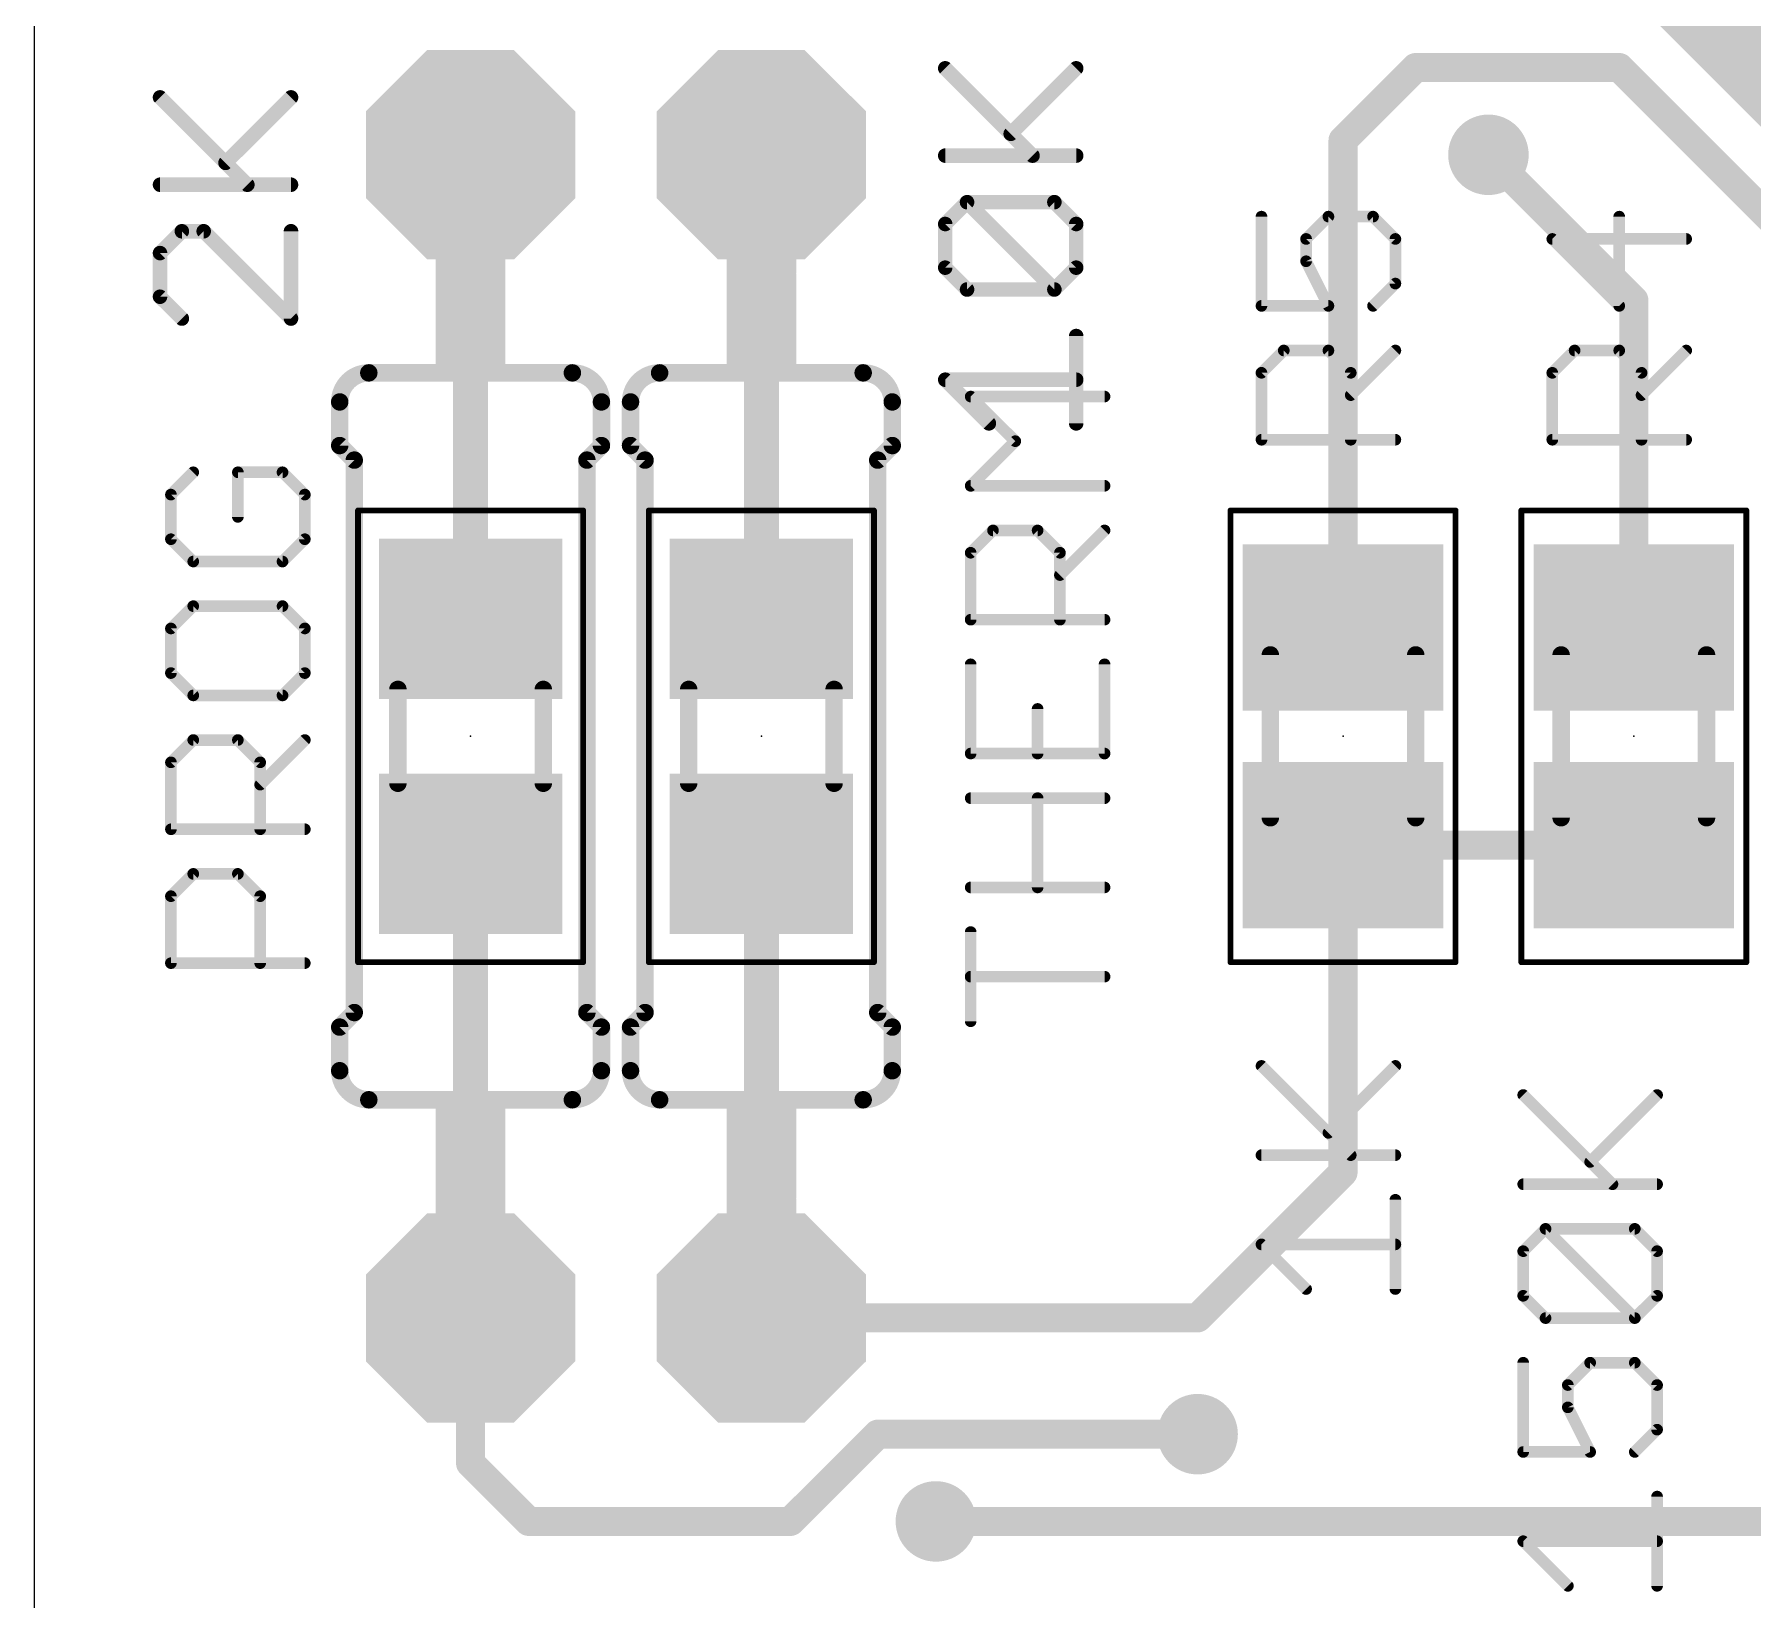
# Model space of a CAD drawing. Extents: x 0 to 46.4, y -16.3 to 38.5.
# Drawn here: x 0 to 15.01, y 12.78 to 26.45 of the extents above; entities that cross this region are included whole.
import ezdxf

# ---------------------------------------------------------------- set-up
doc = ezdxf.new("R2010")
doc.units = 0
for name, color, linetype in [('1', 12, 'CONTINUOUS'), ('17', 110, 'CONTINUOUS'), ('18', 110, 'CONTINUOUS'), ('20', 53, 'CONTINUOUS'), ('21', 40, 'CONTINUOUS'), ('23', 53, 'CONTINUOUS'), ('27', 253, 'CONTINUOUS'), ('29', 253, 'CONTINUOUS'), ('39', 12, 'CONTINUOUS'), ('51', 253, 'CONTINUOUS')]:
    doc.layers.add(name, color=color, linetype=linetype)

# ---------------------------------------------------------------- blocks, each defined once
blk = doc.blocks.new('RECT')
blk.add_solid([(-0.5, -0.5), (0.5, -0.5), (-0.5, 0.5), (0.5, 0.5)])
blk = doc.blocks.new('OCTAGONP')
at = {"const_width": 0.5}
blk.add_lwpolyline([(-0.25, -0.1036), (-0.25, 0.1036), (-0.1036, 0.25), (0.1036, 0.25), (0.25, 0.1036), (0.25, -0.1036), (0.1036, -0.25), (-0.1036, -0.25), (-0.25, -0.1036), (-0.25, 0.1036)], dxfattribs=at)
blk = doc.blocks.new('ROUNDP')
at = {"const_width": 0.5}
blk.add_lwpolyline([(0, -0.25, 1), (0, 0.25, 1), (0, -0.25)], format="xyb", dxfattribs=at)
blk = doc.blocks.new('ROUNDV')
at = {"const_width": 0.5}
blk.add_lwpolyline([(0, -0.25, 1), (0, 0.25, 1), (0, -0.25)], format="xyb", dxfattribs=at)

msp = doc.modelspace()

# ---------------------------------------------------------------- linework, layer by layer
at = {"layer": '1'}
for points, const_width in [([(16.8275, 25.0825), (11.938, 29.972)], 1.6764), ([(12.065, 26.162), (11.43, 25.527)], 0.254), ([(13.843, 26.162), (12.065, 26.162)], 0.254), ([(15.24, 24.765), (13.843, 26.162)], 0.254), ([(11.43, 25.527), (11.43, 21.27)], 0.254), ([(13.97, 24.13), (12.7, 25.4)], 0.254), ([(3.81, 24.82), (3.81, 21.42)], 0.3048), ([(6.35, 24.82), (6.35, 21.42)], 0.3048), ([(13.97, 21.27), (13.97, 24.13)], 0.254), ([(3.81, 19.32), (3.81, 15.22)], 0.3048), ([(6.35, 19.32), (6.35, 15.22)], 0.3048), ([(11.43, 19.37), (13.97, 19.37)], 0.254), ([(11.43, 16.51), (11.43, 19.37)], 0.254), ([(10.16, 15.24), (11.43, 16.51)], 0.254), ([(3.81, 13.97), (3.81, 15.24)], 0.254), ([(6.35, 15.24), (10.16, 15.24)], 0.254), ([(6.604, 13.462), (7.366, 14.224)], 0.254), ([(7.366, 14.224), (10.16, 14.224)], 0.254), ([(3.81, 13.97), (4.318, 13.462)], 0.254), ([(4.318, 13.462), (6.604, 13.462)], 0.254), ([(7.874, 13.462), (17.145, 13.462)], 0.254)]:
    msp.add_lwpolyline(points, dxfattribs=dict(at, const_width=const_width))
for points, const_width in [([(12.065, 26.2255, 1), (12.065, 26.0985)], 0.127), ([(12.1099, 26.1171, 1), (12.0201, 26.2069)], 0.127), ([(13.8879, 26.2069, 1), (13.7981, 26.1171)], 0.127), ([(13.843, 26.0985, 1), (13.843, 26.2255)], 0.127), ([(11.4935, 25.527, 1), (11.3665, 25.527)], 0.127), ([(11.3851, 25.5719, 1), (11.4749, 25.4821)], 0.127), ([(12.7449, 25.4449, 1), (12.6551, 25.3551)], 0.127), ([(3.8862, 24.82, 1), (3.7338, 24.82)], 0.1524), ([(6.4262, 24.82, 1), (6.2738, 24.82)], 0.1524), ([(14.0335, 24.13, 1), (13.9065, 24.13)], 0.127), ([(13.9251, 24.0851, 1), (14.0149, 24.1749)], 0.127), ([(3.7338, 21.42, 1), (3.8862, 21.42)], 0.1524), ([(6.2738, 21.42, 1), (6.4262, 21.42)], 0.1524), ([(11.3665, 21.27, 1), (11.4935, 21.27)], 0.127), ([(13.9065, 21.27, 1), (14.0335, 21.27)], 0.127), ([(3.8862, 19.32, 1), (3.7338, 19.32)], 0.1524), ([(6.4262, 19.32, 1), (6.2738, 19.32)], 0.1524), ([(11.43, 19.4335, 1), (11.43, 19.3065)], 0.127), ([(11.4935, 19.37, 1), (11.3665, 19.37)], 0.127), ([(13.97, 19.3065, 1), (13.97, 19.4335)], 0.127), ([(11.3665, 16.51, 1), (11.4935, 16.51)], 0.127), ([(11.4749, 16.4651, 1), (11.3851, 16.5549)], 0.127), ([(3.8735, 15.24, 1), (3.7465, 15.24)], 0.127), ([(6.35, 15.3035, 1), (6.35, 15.1765)], 0.127), ([(10.1151, 15.2849, 1), (10.2049, 15.1951)], 0.127), ([(10.16, 15.1765, 1), (10.16, 15.3035)], 0.127), ([(3.7338, 15.22, 1), (3.8862, 15.22)], 0.1524), ([(6.2738, 15.22, 1), (6.4262, 15.22)], 0.1524), ([(7.366, 14.2875, 1), (7.366, 14.1605)], 0.127), ([(7.4109, 14.1791, 1), (7.3211, 14.2689)], 0.127), ([(10.16, 14.1605, 1), (10.16, 14.2875)], 0.127), ([(3.8549, 14.0149, 1), (3.7651, 13.9251)], 0.127), ([(3.7465, 13.97, 1), (3.8735, 13.97)], 0.127), ([(4.318, 13.5255, 1), (4.318, 13.3985)], 0.127), ([(4.2731, 13.4171, 1), (4.3629, 13.5069)], 0.127), ([(6.5591, 13.5069, 1), (6.6489, 13.4171)], 0.127), ([(6.604, 13.3985, 1), (6.604, 13.5255)], 0.127), ([(7.874, 13.5255, 1), (7.874, 13.3985)], 0.127)]:
    msp.add_lwpolyline(points, format="xyb", dxfattribs=dict(at, const_width=const_width))
at = {"layer": '20'}
msp.add_line((0, 3), (0, 35), dxfattribs=at)
at = {"layer": '21'}
for points, const_width in [([(10.7178, 24.8598), (10.7178, 24.0802)], 0.1016), ([(11.1076, 24.6649), (11.3025, 24.8598)], 0.1016), ([(11.3025, 24.8598), (11.6923, 24.8598)], 0.1016), ([(11.6923, 24.8598), (11.8872, 24.6649)], 0.1016), ([(13.8425, 24.0802), (13.8425, 24.8598)], 0.1016), ([(11.1076, 24.47), (11.1076, 24.6649)], 0.1016), ([(11.8872, 24.6649), (11.8872, 24.2751)], 0.1016), ([(14.4272, 24.6649), (13.2578, 24.6649)], 0.1016), ([(13.2578, 24.6649), (13.8425, 24.0802)], 0.1016), ([(11.3025, 24.0802), (11.1076, 24.47)], 0.1016), ([(11.8872, 24.2751), (11.6923, 24.0802)], 0.1016), ([(10.7178, 24.0802), (11.3025, 24.0802)], 0.1016), ([(10.7178, 23.4955), (10.9127, 23.6904)], 0.1016), ([(10.9127, 23.6904), (11.3025, 23.6904)], 0.1016), ([(11.3025, 23.6904), (11.4974, 23.4955)], 0.1016), ([(11.4974, 23.3006), (11.8872, 23.6904)], 0.1016), ([(13.2578, 23.4955), (13.4527, 23.6904)], 0.1016), ([(13.4527, 23.6904), (13.8425, 23.6904)], 0.1016), ([(13.8425, 23.6904), (14.0374, 23.4955)], 0.1016), ([(14.0374, 23.3006), (14.4272, 23.6904)], 0.1016), ([(2.921, 23.495), (4.699, 23.495)], 0.1524), ([(5.461, 23.495), (7.239, 23.495)], 0.1524), ([(10.7178, 22.9108), (10.7178, 23.4955)], 0.1016), ([(11.4974, 23.4955), (11.4974, 22.9108)], 0.1016), ([(13.2578, 22.9108), (13.2578, 23.4955)], 0.1016), ([(14.0374, 23.4955), (14.0374, 22.9108)], 0.1016), ([(2.667, 23.241), (2.667, 22.86)], 0.1524), ([(4.953, 23.241), (4.953, 22.86)], 0.1524), ([(5.207, 23.241), (5.207, 22.86)], 0.1524), ([(7.493, 23.241), (7.493, 22.86)], 0.1524), ([(8.5676, 22.8982), (8.1778, 23.288)], 0.1016), ([(8.1778, 23.288), (9.3472, 23.288)], 0.1016), ([(2.794, 22.733), (2.667, 22.86)], 0.1524), ([(4.826, 22.733), (4.953, 22.86)], 0.1524), ([(5.334, 22.733), (5.207, 22.86)], 0.1524), ([(7.366, 22.733), (7.493, 22.86)], 0.1524), ([(8.1778, 22.5084), (8.5676, 22.8982)], 0.1016), ([(11.8872, 22.9108), (10.7178, 22.9108)], 0.1016), ([(14.4272, 22.9108), (13.2578, 22.9108)], 0.1016), ([(1.3877, 22.6266), (1.1928, 22.4317)], 0.1016), ([(2.1673, 22.6266), (1.7775, 22.6266)], 0.1016), ([(1.7775, 22.6266), (1.7775, 22.2368)], 0.1016), ([(2.3622, 22.4317), (2.1673, 22.6266)], 0.1016), ([(2.794, 17.907), (2.794, 22.733)], 0.1524), ([(4.826, 17.907), (4.826, 22.733)], 0.1524), ([(5.334, 17.907), (5.334, 22.733)], 0.1524), ([(7.366, 17.907), (7.366, 22.733)], 0.1524), ([(9.3472, 22.5084), (8.1778, 22.5084)], 0.1016), ([(1.1928, 22.4317), (1.1928, 22.0419)], 0.1016), ([(2.3622, 22.0419), (2.3622, 22.4317)], 0.1016), ([(1.1928, 22.0419), (1.3877, 21.847)], 0.1016), ([(2.1673, 21.847), (2.3622, 22.0419)], 0.1016), ([(8.1778, 21.9237), (8.3727, 22.1186)], 0.1016), ([(8.3727, 22.1186), (8.7625, 22.1186)], 0.1016), ([(8.7625, 22.1186), (8.9574, 21.9237)], 0.1016), ([(8.9574, 21.7288), (9.3472, 22.1186)], 0.1016), ([(8.1778, 21.339), (8.1778, 21.9237)], 0.1016), ([(8.9574, 21.9237), (8.9574, 21.339)], 0.1016), ([(1.3877, 21.847), (2.1673, 21.847)], 0.1016), ([(1.3877, 21.4572), (1.1928, 21.2623)], 0.1016), ([(2.1673, 21.4572), (1.3877, 21.4572)], 0.1016), ([(2.3622, 21.2623), (2.1673, 21.4572)], 0.1016), ([(1.1928, 21.2623), (1.1928, 20.8725)], 0.1016), ([(2.3622, 20.8725), (2.3622, 21.2623)], 0.1016), ([(9.3472, 21.339), (8.1778, 21.339)], 0.1016), ([(1.1928, 20.8725), (1.3877, 20.6776)], 0.1016), ([(2.1673, 20.6776), (2.3622, 20.8725)], 0.1016), ([(8.1778, 20.9492), (8.1778, 20.1696)], 0.1016), ([(9.3472, 20.1696), (9.3472, 20.9492)], 0.1016), ([(1.3877, 20.6776), (2.1673, 20.6776)], 0.1016), ([(8.7625, 20.1696), (8.7625, 20.5594)], 0.1016), ([(1.1928, 20.0929), (1.3877, 20.2878)], 0.1016), ([(1.3877, 20.2878), (1.7775, 20.2878)], 0.1016), ([(1.7775, 20.2878), (1.9724, 20.0929)], 0.1016), ([(1.9724, 19.898), (2.3622, 20.2878)], 0.1016), ([(1.1928, 19.5082), (1.1928, 20.0929)], 0.1016), ([(1.9724, 20.0929), (1.9724, 19.5082)], 0.1016), ([(8.1778, 20.1696), (9.3472, 20.1696)], 0.1016), ([(8.1778, 19.7798), (9.3472, 19.7798)], 0.1016), ([(8.7625, 19.0002), (8.7625, 19.7798)], 0.1016), ([(2.3622, 19.5082), (1.1928, 19.5082)], 0.1016), ([(1.1928, 18.9235), (1.3877, 19.1184)], 0.1016), ([(1.3877, 19.1184), (1.7775, 19.1184)], 0.1016), ([(1.7775, 19.1184), (1.9724, 18.9235)], 0.1016), ([(1.1928, 18.3388), (1.1928, 18.9235)], 0.1016), ([(1.9724, 18.9235), (1.9724, 18.3388)], 0.1016), ([(9.3472, 19.0002), (8.1778, 19.0002)], 0.1016), ([(8.1778, 17.8308), (8.1778, 18.6104)], 0.1016), ([(2.3622, 18.3388), (1.1928, 18.3388)], 0.1016), ([(9.3472, 18.2206), (8.1778, 18.2206)], 0.1016), ([(2.794, 17.907), (2.667, 17.78)], 0.1524), ([(4.826, 17.907), (4.953, 17.78)], 0.1524), ([(5.334, 17.907), (5.207, 17.78)], 0.1524), ([(7.366, 17.907), (7.493, 17.78)], 0.1524), ([(2.667, 17.399), (2.667, 17.78)], 0.1524), ([(4.953, 17.399), (4.953, 17.78)], 0.1524), ([(5.207, 17.399), (5.207, 17.78)], 0.1524), ([(7.493, 17.399), (7.493, 17.78)], 0.1524), ([(2.921, 17.145), (4.699, 17.145)], 0.1524), ([(5.461, 17.145), (7.239, 17.145)], 0.1524)]:
    msp.add_lwpolyline(points, dxfattribs=dict(at, const_width=const_width))
for points, const_width in [([(10.7432, 24.8598, 1), (10.6924, 24.8598)], 0.0508), ([(11.3025, 24.8852, 1), (11.3025, 24.8344)], 0.0508), ([(11.3205, 24.8418, 1), (11.2845, 24.8778)], 0.0508), ([(11.7103, 24.8778, 1), (11.6743, 24.8418)], 0.0508), ([(11.6923, 24.8344, 1), (11.6923, 24.8852)], 0.0508), ([(13.8679, 24.8598, 1), (13.8171, 24.8598)], 0.0508), ([(11.0896, 24.6829, 1), (11.1256, 24.6469)], 0.0508), ([(11.133, 24.6649, 1), (11.0822, 24.6649)], 0.0508), ([(11.9126, 24.6649, 1), (11.8618, 24.6649)], 0.0508), ([(11.8692, 24.6469, 1), (11.9052, 24.6829)], 0.0508), ([(13.2758, 24.6829, 1), (13.2398, 24.6469)], 0.0508), ([(13.2578, 24.6903, 1), (13.2578, 24.6395)], 0.0508), ([(14.4272, 24.6395, 1), (14.4272, 24.6903)], 0.0508), ([(11.1303, 24.4814, 1), (11.0849, 24.4586)], 0.0508), ([(11.0822, 24.47, 1), (11.133, 24.47)], 0.0508), ([(11.9052, 24.2571, 1), (11.8692, 24.2931)], 0.0508), ([(11.8618, 24.2751, 1), (11.9126, 24.2751)], 0.0508), ([(10.7178, 24.1056, 1), (10.7178, 24.0548)], 0.0508), ([(10.6924, 24.0802, 1), (10.7432, 24.0802)], 0.0508), ([(11.2798, 24.0688, 1), (11.3252, 24.0916)], 0.0508), ([(11.3025, 24.0548, 1), (11.3025, 24.1056)], 0.0508), ([(11.6743, 24.0982, 1), (11.7103, 24.0622)], 0.0508), ([(13.8171, 24.0802, 1), (13.8679, 24.0802)], 0.0508), ([(13.8245, 24.0622, 1), (13.8605, 24.0982)], 0.0508), ([(10.9127, 23.7158, 1), (10.9127, 23.665)], 0.0508), ([(10.9307, 23.6724, 1), (10.8947, 23.7084)], 0.0508), ([(11.3205, 23.7084, 1), (11.2845, 23.6724)], 0.0508), ([(11.3025, 23.665, 1), (11.3025, 23.7158)], 0.0508), ([(11.9052, 23.6724, 1), (11.8692, 23.7084)], 0.0508), ([(13.4527, 23.7158, 1), (13.4527, 23.665)], 0.0508), ([(13.4707, 23.6724, 1), (13.4347, 23.7084)], 0.0508), ([(13.8605, 23.7084, 1), (13.8245, 23.6724)], 0.0508), ([(13.8425, 23.665, 1), (13.8425, 23.7158)], 0.0508), ([(14.4452, 23.6724, 1), (14.4092, 23.7084)], 0.0508), ([(2.921, 23.495, 0.4142), (2.667, 23.241)], 0.1524), ([(2.921, 23.5331, 1), (2.921, 23.4569)], 0.0762), ([(2.921, 23.4569, 1), (2.921, 23.5331)], 0.0762), ([(4.953, 23.241, 0.4142), (4.699, 23.495)], 0.1524), ([(4.699, 23.5331, 1), (4.699, 23.4569)], 0.0762), ([(4.699, 23.4569, 1), (4.699, 23.5331)], 0.0762), ([(5.461, 23.495, 0.4142), (5.207, 23.241)], 0.1524), ([(5.461, 23.5331, 1), (5.461, 23.4569)], 0.0762), ([(5.461, 23.4569, 1), (5.461, 23.5331)], 0.0762), ([(7.493, 23.241, 0.4142), (7.239, 23.495)], 0.1524), ([(7.239, 23.5331, 1), (7.239, 23.4569)], 0.0762), ([(7.239, 23.4569, 1), (7.239, 23.5331)], 0.0762), ([(10.6998, 23.5135, 1), (10.7358, 23.4775)], 0.0508), ([(10.7432, 23.4955, 1), (10.6924, 23.4955)], 0.0508), ([(11.5228, 23.4955, 1), (11.472, 23.4955)], 0.0508), ([(11.4794, 23.4775, 1), (11.5154, 23.5135)], 0.0508), ([(13.2398, 23.5135, 1), (13.2758, 23.4775)], 0.0508), ([(13.2832, 23.4955, 1), (13.2324, 23.4955)], 0.0508), ([(14.0628, 23.4955, 1), (14.012, 23.4955)], 0.0508), ([(14.0194, 23.4775, 1), (14.0554, 23.5135)], 0.0508), ([(2.7051, 23.241, 1), (2.6289, 23.241)], 0.0762), ([(2.6289, 23.241, 1), (2.7051, 23.241)], 0.0762), ([(4.9911, 23.241, 1), (4.9149, 23.241)], 0.0762), ([(4.9149, 23.241, 1), (4.9911, 23.241)], 0.0762), ([(5.2451, 23.241, 1), (5.1689, 23.241)], 0.0762), ([(5.1689, 23.241, 1), (5.2451, 23.241)], 0.0762), ([(7.5311, 23.241, 1), (7.4549, 23.241)], 0.0762), ([(7.4549, 23.241, 1), (7.5311, 23.241)], 0.0762), ([(8.1958, 23.3059, 1), (8.1598, 23.27)], 0.0508), ([(8.1778, 23.3134, 1), (8.1778, 23.2626)], 0.0508), ([(9.3472, 23.2626, 1), (9.3472, 23.3134)], 0.0508), ([(11.4794, 23.3186, 1), (11.5154, 23.2826)], 0.0508), ([(14.0194, 23.3186, 1), (14.0554, 23.2826)], 0.0508), ([(2.6289, 22.86, 1), (2.7051, 22.86)], 0.0762), ([(2.6939, 22.8869, 1), (2.6401, 22.8331)], 0.0762), ([(4.9149, 22.86, 1), (4.9911, 22.86)], 0.0762), ([(4.9799, 22.8331, 1), (4.9261, 22.8869)], 0.0762), ([(5.1689, 22.86, 1), (5.2451, 22.86)], 0.0762), ([(5.2339, 22.8869, 1), (5.1801, 22.8331)], 0.0762), ([(7.4549, 22.86, 1), (7.5311, 22.86)], 0.0762), ([(7.5199, 22.8331, 1), (7.4661, 22.8869)], 0.0762), ([(8.5856, 22.8802, 1), (8.5496, 22.9161)], 0.0508), ([(8.5496, 22.8802, 1), (8.5856, 22.9161)], 0.0508), ([(10.7178, 22.9362, 1), (10.7178, 22.8854)], 0.0508), ([(10.6924, 22.9108, 1), (10.7432, 22.9108)], 0.0508), ([(11.472, 22.9108, 1), (11.5228, 22.9108)], 0.0508), ([(11.8872, 22.8854, 1), (11.8872, 22.9362)], 0.0508), ([(13.2578, 22.9362, 1), (13.2578, 22.8854)], 0.0508), ([(13.2324, 22.9108, 1), (13.2832, 22.9108)], 0.0508), ([(14.012, 22.9108, 1), (14.0628, 22.9108)], 0.0508), ([(14.4272, 22.8854, 1), (14.4272, 22.9362)], 0.0508), ([(1.4057, 22.6086, 1), (1.3697, 22.6445)], 0.0508), ([(1.7775, 22.652, 1), (1.7775, 22.6012)], 0.0508), ([(1.8029, 22.6266, 1), (1.7521, 22.6266)], 0.0508), ([(2.1853, 22.6445, 1), (2.1493, 22.6086)], 0.0508), ([(2.1673, 22.6012, 1), (2.1673, 22.652)], 0.0508), ([(2.8321, 22.733, 1), (2.7559, 22.733)], 0.0762), ([(2.7671, 22.7061, 1), (2.8209, 22.7599)], 0.0762), ([(4.8641, 22.733, 1), (4.7879, 22.733)], 0.0762), ([(4.7991, 22.7599, 1), (4.8529, 22.7061)], 0.0762), ([(5.3721, 22.733, 1), (5.2959, 22.733)], 0.0762), ([(5.3071, 22.7061, 1), (5.3609, 22.7599)], 0.0762), ([(7.4041, 22.733, 1), (7.3279, 22.733)], 0.0762), ([(7.3391, 22.7599, 1), (7.3929, 22.7061)], 0.0762), ([(8.1778, 22.5338, 1), (8.1778, 22.483)], 0.0508), ([(8.1598, 22.5263, 1), (8.1958, 22.4904)], 0.0508), ([(9.3472, 22.483, 1), (9.3472, 22.5338)], 0.0508), ([(1.2182, 22.4317, 1), (1.1674, 22.4317)], 0.0508), ([(1.1748, 22.4496, 1), (1.2108, 22.4137)], 0.0508), ([(2.3876, 22.4317, 1), (2.3368, 22.4317)], 0.0508), ([(2.3442, 22.4137, 1), (2.3802, 22.4496)], 0.0508), ([(1.7521, 22.2368, 1), (1.8029, 22.2368)], 0.0508), ([(1.2108, 22.0598, 1), (1.1748, 22.0239)], 0.0508), ([(1.1674, 22.0419, 1), (1.2182, 22.0419)], 0.0508), ([(2.3368, 22.0419, 1), (2.3876, 22.0419)], 0.0508), ([(2.3802, 22.0239, 1), (2.3442, 22.0598)], 0.0508), ([(8.3727, 22.144, 1), (8.3727, 22.0932)], 0.0508), ([(8.3907, 22.1006, 1), (8.3547, 22.1365)], 0.0508), ([(8.7805, 22.1365, 1), (8.7445, 22.1006)], 0.0508), ([(8.7625, 22.0932, 1), (8.7625, 22.144)], 0.0508), ([(9.3652, 22.1006, 1), (9.3292, 22.1365)], 0.0508), ([(8.2032, 21.9237, 1), (8.1524, 21.9237)], 0.0508), ([(8.1598, 21.9416, 1), (8.1958, 21.9057)], 0.0508), ([(8.9828, 21.9237, 1), (8.932, 21.9237)], 0.0508), ([(8.9394, 21.9057, 1), (8.9754, 21.9416)], 0.0508), ([(1.3877, 21.8724, 1), (1.3877, 21.8216)], 0.0508), ([(1.3697, 21.829, 1), (1.4057, 21.865)], 0.0508), ([(2.1493, 21.865, 1), (2.1853, 21.829)], 0.0508), ([(2.1673, 21.8216, 1), (2.1673, 21.8724)], 0.0508), ([(8.9394, 21.7467, 1), (8.9754, 21.7108)], 0.0508), ([(1.3877, 21.4826, 1), (1.3877, 21.4318)], 0.0508), ([(1.4057, 21.4392, 1), (1.3697, 21.4752)], 0.0508), ([(2.1853, 21.4752, 1), (2.1493, 21.4392)], 0.0508), ([(2.1673, 21.4318, 1), (2.1673, 21.4826)], 0.0508), ([(1.2182, 21.2623, 1), (1.1674, 21.2623)], 0.0508), ([(2.3876, 21.2623, 1), (2.3368, 21.2623)], 0.0508), ([(8.1778, 21.3644, 1), (8.1778, 21.3136)], 0.0508), ([(8.1524, 21.339, 1), (8.2032, 21.339)], 0.0508), ([(8.932, 21.339, 1), (8.9828, 21.339)], 0.0508), ([(9.3472, 21.3136, 1), (9.3472, 21.3644)], 0.0508), ([(1.1748, 21.2803, 1), (1.2108, 21.2443)], 0.0508), ([(2.3442, 21.2443, 1), (2.3802, 21.2803)], 0.0508), ([(1.2108, 20.8905, 1), (1.1748, 20.8545)], 0.0508), ([(1.1674, 20.8725, 1), (1.2182, 20.8725)], 0.0508), ([(2.3368, 20.8725, 1), (2.3876, 20.8725)], 0.0508), ([(2.3802, 20.8545, 1), (2.3442, 20.8905)], 0.0508), ([(8.2032, 20.9492, 1), (8.1524, 20.9492)], 0.0508), ([(9.3726, 20.9492, 1), (9.3218, 20.9492)], 0.0508), ([(1.3877, 20.703, 1), (1.3877, 20.6522)], 0.0508), ([(1.3697, 20.6596, 1), (1.4057, 20.6956)], 0.0508), ([(2.1493, 20.6956, 1), (2.1853, 20.6596)], 0.0508), ([(2.1673, 20.6522, 1), (2.1673, 20.703)], 0.0508), ([(8.7879, 20.5594, 1), (8.7371, 20.5594)], 0.0508), ([(1.3877, 20.3132, 1), (1.3877, 20.2624)], 0.0508), ([(1.4057, 20.2698, 1), (1.3697, 20.3058)], 0.0508), ([(1.7955, 20.3058, 1), (1.7595, 20.2698)], 0.0508), ([(1.7775, 20.2624, 1), (1.7775, 20.3132)], 0.0508), ([(2.3802, 20.2698, 1), (2.3442, 20.3058)], 0.0508), ([(1.1748, 20.1109, 1), (1.2108, 20.0749)], 0.0508), ([(1.2182, 20.0929, 1), (1.1674, 20.0929)], 0.0508), ([(1.9978, 20.0929, 1), (1.947, 20.0929)], 0.0508), ([(1.9544, 20.0749, 1), (1.9904, 20.1109)], 0.0508), ([(8.1778, 20.195, 1), (8.1778, 20.1442)], 0.0508), ([(8.1524, 20.1696, 1), (8.2032, 20.1696)], 0.0508), ([(8.7371, 20.1696, 1), (8.7879, 20.1696)], 0.0508), ([(9.3218, 20.1696, 1), (9.3726, 20.1696)], 0.0508), ([(9.3472, 20.1442, 1), (9.3472, 20.195)], 0.0508), ([(1.9544, 19.916, 1), (1.9904, 19.88)], 0.0508), ([(8.1778, 19.8052, 1), (8.1778, 19.7544)], 0.0508), ([(8.7879, 19.7798, 1), (8.7371, 19.7798)], 0.0508), ([(9.3472, 19.7544, 1), (9.3472, 19.8052)], 0.0508), ([(1.1928, 19.5336, 1), (1.1928, 19.4828)], 0.0508), ([(1.1674, 19.5082, 1), (1.2182, 19.5082)], 0.0508), ([(1.947, 19.5082, 1), (1.9978, 19.5082)], 0.0508), ([(2.3622, 19.4828, 1), (2.3622, 19.5336)], 0.0508), ([(1.3877, 19.1438, 1), (1.3877, 19.093)], 0.0508), ([(1.4057, 19.1004, 1), (1.3697, 19.1364)], 0.0508), ([(1.7955, 19.1364, 1), (1.7595, 19.1004)], 0.0508), ([(1.7775, 19.093, 1), (1.7775, 19.1438)], 0.0508), ([(1.1748, 18.9415, 1), (1.2108, 18.9055)], 0.0508), ([(1.2182, 18.9235, 1), (1.1674, 18.9235)], 0.0508), ([(1.9978, 18.9235, 1), (1.947, 18.9235)], 0.0508), ([(1.9544, 18.9055, 1), (1.9904, 18.9415)], 0.0508), ([(8.1778, 19.0256, 1), (8.1778, 18.9748)], 0.0508), ([(8.7371, 19.0002, 1), (8.7879, 19.0002)], 0.0508), ([(9.3472, 18.9748, 1), (9.3472, 19.0256)], 0.0508), ([(8.2032, 18.6104, 1), (8.1524, 18.6104)], 0.0508), ([(1.1928, 18.3642, 1), (1.1928, 18.3134)], 0.0508), ([(1.1674, 18.3388, 1), (1.2182, 18.3388)], 0.0508), ([(1.947, 18.3388, 1), (1.9978, 18.3388)], 0.0508), ([(2.3622, 18.3134, 1), (2.3622, 18.3642)], 0.0508), ([(8.1778, 18.246, 1), (8.1778, 18.1952)], 0.0508), ([(9.3472, 18.1952, 1), (9.3472, 18.246)], 0.0508), ([(2.7559, 17.907, 1), (2.8321, 17.907)], 0.0762), ([(2.8209, 17.8801, 1), (2.7671, 17.9339)], 0.0762), ([(4.7879, 17.907, 1), (4.8641, 17.907)], 0.0762), ([(4.8529, 17.9339, 1), (4.7991, 17.8801)], 0.0762), ([(5.2959, 17.907, 1), (5.3721, 17.907)], 0.0762), ([(5.3609, 17.8801, 1), (5.3071, 17.9339)], 0.0762), ([(7.3279, 17.907, 1), (7.4041, 17.907)], 0.0762), ([(7.3929, 17.9339, 1), (7.3391, 17.8801)], 0.0762), ([(2.7051, 17.78, 1), (2.6289, 17.78)], 0.0762), ([(2.6401, 17.8069, 1), (2.6939, 17.7531)], 0.0762), ([(4.9911, 17.78, 1), (4.9149, 17.78)], 0.0762), ([(4.9261, 17.7531, 1), (4.9799, 17.8069)], 0.0762), ([(5.2451, 17.78, 1), (5.1689, 17.78)], 0.0762), ([(5.1801, 17.8069, 1), (5.2339, 17.7531)], 0.0762), ([(7.5311, 17.78, 1), (7.4549, 17.78)], 0.0762), ([(7.4661, 17.7531, 1), (7.5199, 17.8069)], 0.0762), ([(8.1524, 17.8308, 1), (8.2032, 17.8308)], 0.0508), ([(2.667, 17.399, 0.4142), (2.921, 17.145)], 0.1524), ([(2.7051, 17.399, 1), (2.6289, 17.399)], 0.0762), ([(2.6289, 17.399, 1), (2.7051, 17.399)], 0.0762), ([(4.699, 17.145, 0.4142), (4.953, 17.399)], 0.1524), ([(4.9911, 17.399, 1), (4.9149, 17.399)], 0.0762), ([(4.9149, 17.399, 1), (4.9911, 17.399)], 0.0762), ([(5.207, 17.399, 0.4142), (5.461, 17.145)], 0.1524), ([(5.2451, 17.399, 1), (5.1689, 17.399)], 0.0762), ([(5.1689, 17.399, 1), (5.2451, 17.399)], 0.0762), ([(7.239, 17.145, 0.4142), (7.493, 17.399)], 0.1524), ([(7.5311, 17.399, 1), (7.4549, 17.399)], 0.0762), ([(7.4549, 17.399, 1), (7.5311, 17.399)], 0.0762), ([(2.921, 17.1831, 1), (2.921, 17.1069)], 0.0762), ([(2.921, 17.1069, 1), (2.921, 17.1831)], 0.0762), ([(4.699, 17.1831, 1), (4.699, 17.1069)], 0.0762), ([(4.699, 17.1069, 1), (4.699, 17.1831)], 0.0762), ([(5.461, 17.1831, 1), (5.461, 17.1069)], 0.0762), ([(5.461, 17.1069, 1), (5.461, 17.1831)], 0.0762), ([(7.239, 17.1831, 1), (7.239, 17.1069)], 0.0762), ([(7.239, 17.1069, 1), (7.239, 17.1831)], 0.0762)]:
    msp.add_lwpolyline(points, format="xyb", dxfattribs=dict(at, const_width=const_width))
at = {"layer": '23'}
for p in [(3.81, 20.32), (6.35, 20.32), (11.43, 20.32), (13.97, 20.32)]:
    msp.add_point(p, dxfattribs=at)
at = {"layer": '27'}
for points, const_width in [([(8.7182, 25.3927), (7.9555, 26.1553)], 0.127), ([(8.5275, 25.5834), (9.0995, 26.1553)], 0.127), ([(1.8602, 25.1387), (1.0975, 25.9014)], 0.127), ([(1.6695, 25.3294), (2.2415, 25.9014)], 0.127), ([(7.9555, 25.3927), (9.0995, 25.3927)], 0.127), ([(1.0975, 25.1387), (2.2415, 25.1387)], 0.127), ([(7.9555, 24.7953), (8.1462, 24.986)], 0.127), ([(8.1462, 24.986), (8.9088, 24.986)], 0.127), ([(8.9088, 24.2233), (8.1462, 24.986)], 0.127), ([(8.9088, 24.986), (9.0995, 24.7953)], 0.127), ([(1.2882, 24.732), (1.0975, 24.5413)], 0.127), ([(1.4788, 24.732), (1.2882, 24.732)], 0.127), ([(2.2415, 23.9693), (1.4788, 24.732)], 0.127), ([(2.2415, 24.732), (2.2415, 23.9693)], 0.127), ([(7.9555, 24.414), (7.9555, 24.7953)], 0.127), ([(9.0995, 24.7953), (9.0995, 24.414)], 0.127), ([(1.0975, 24.5413), (1.0975, 24.16)], 0.127), ([(8.1462, 24.2233), (7.9555, 24.414)], 0.127), ([(9.0995, 24.414), (8.9088, 24.2233)], 0.127), ([(1.0975, 24.16), (1.2882, 23.9693)], 0.127), ([(8.9088, 24.2233), (8.1462, 24.2233)], 0.127), ([(9.0995, 23.0539), (9.0995, 23.8166)], 0.127), ([(8.3369, 23.0539), (7.9555, 23.4352)], 0.127), ([(7.9555, 23.4352), (9.0995, 23.4352)], 0.127), ([(11.4974, 16.6614), (10.7178, 17.441)], 0.1016), ([(11.3025, 16.8563), (11.8872, 17.441)], 0.1016), ([(13.7834, 16.4074), (13.0038, 17.187)], 0.1016), ([(13.5885, 16.6023), (14.1732, 17.187)], 0.1016), ([(10.7178, 16.6614), (11.8872, 16.6614)], 0.1016), ([(13.0038, 16.4074), (14.1732, 16.4074)], 0.1016), ([(11.8872, 15.492), (11.8872, 16.2716)], 0.1016), ([(13.0038, 15.8227), (13.1987, 16.0176)], 0.1016), ([(13.1987, 16.0176), (13.9783, 16.0176)], 0.1016), ([(13.9783, 15.238), (13.1987, 16.0176)], 0.1016), ([(13.9783, 16.0176), (14.1732, 15.8227)], 0.1016), ([(11.1076, 15.492), (10.7178, 15.8818)], 0.1016), ([(10.7178, 15.8818), (11.8872, 15.8818)], 0.1016), ([(13.0038, 15.4329), (13.0038, 15.8227)], 0.1016), ([(14.1732, 15.8227), (14.1732, 15.4329)], 0.1016), ([(13.1987, 15.238), (13.0038, 15.4329)], 0.1016), ([(14.1732, 15.4329), (13.9783, 15.238)], 0.1016), ([(13.9783, 15.238), (13.1987, 15.238)], 0.1016), ([(13.0038, 14.8482), (13.0038, 14.0686)], 0.1016), ([(13.3936, 14.6533), (13.5885, 14.8482)], 0.1016), ([(13.5885, 14.8482), (13.9783, 14.8482)], 0.1016), ([(13.9783, 14.8482), (14.1732, 14.6533)], 0.1016), ([(13.3936, 14.4584), (13.3936, 14.6533)], 0.1016), ([(14.1732, 14.6533), (14.1732, 14.2635)], 0.1016), ([(13.5885, 14.0686), (13.3936, 14.4584)], 0.1016), ([(14.1732, 14.2635), (13.9783, 14.0686)], 0.1016), ([(13.0038, 14.0686), (13.5885, 14.0686)], 0.1016), ([(14.1732, 12.8992), (14.1732, 13.6788)], 0.1016), ([(13.3936, 12.8992), (13.0038, 13.289)], 0.1016), ([(13.0038, 13.289), (14.1732, 13.289)], 0.1016)]:
    msp.add_lwpolyline(points, dxfattribs=dict(at, const_width=const_width))
for points, const_width in [([(7.978, 26.1778, 1), (7.9331, 26.1329)], 0.0635), ([(9.122, 26.1329, 1), (9.077, 26.1778)], 0.0635), ([(1.12, 25.9238, 1), (1.0751, 25.8789)], 0.0635), ([(2.264, 25.8789, 1), (2.219, 25.9238)], 0.0635), ([(8.5051, 25.6058, 1), (8.55, 25.5609)], 0.0635), ([(1.6471, 25.3518, 1), (1.692, 25.3069)], 0.0635), ([(7.9555, 25.4244, 1), (7.9555, 25.3609)], 0.0635), ([(8.6957, 25.3702, 1), (8.7406, 25.4151)], 0.0635), ([(9.0995, 25.3609, 1), (9.0995, 25.4244)], 0.0635), ([(1.0975, 25.1704, 1), (1.0975, 25.107)], 0.0635), ([(1.8377, 25.1162, 1), (1.8826, 25.1612)], 0.0635), ([(2.2415, 25.107, 1), (2.2415, 25.1704)], 0.0635), ([(8.1462, 25.0177, 1), (8.1462, 24.9542)], 0.0635), ([(8.1686, 25.0084, 1), (8.1237, 24.9635)], 0.0635), ([(8.1686, 24.9635, 1), (8.1237, 25.0084)], 0.0635), ([(8.9313, 25.0084, 1), (8.8864, 24.9635)], 0.0635), ([(8.9088, 24.9542, 1), (8.9088, 25.0177)], 0.0635), ([(1.2882, 24.7637, 1), (1.2882, 24.7002)], 0.0635), ([(1.3106, 24.7095, 1), (1.2657, 24.7544)], 0.0635), ([(1.5013, 24.7544, 1), (1.4564, 24.7095)], 0.0635), ([(1.4788, 24.7002, 1), (1.4788, 24.7637)], 0.0635), ([(2.2733, 24.732, 1), (2.2098, 24.732)], 0.0635), ([(7.9873, 24.7953, 1), (7.9238, 24.7953)], 0.0635), ([(7.9331, 24.8177, 1), (7.978, 24.7728)], 0.0635), ([(9.1313, 24.7953, 1), (9.0678, 24.7953)], 0.0635), ([(9.077, 24.7728, 1), (9.122, 24.8177)], 0.0635), ([(1.1293, 24.5413, 1), (1.0658, 24.5413)], 0.0635), ([(1.0751, 24.5637, 1), (1.12, 24.5188)], 0.0635), ([(7.978, 24.4364, 1), (7.9331, 24.3915)], 0.0635), ([(9.122, 24.3915, 1), (9.077, 24.4364)], 0.0635), ([(7.9238, 24.414, 1), (7.9873, 24.414)], 0.0635), ([(9.0678, 24.414, 1), (9.1313, 24.414)], 0.0635), ([(1.12, 24.1824, 1), (1.0751, 24.1375)], 0.0635), ([(1.0658, 24.16, 1), (1.1293, 24.16)], 0.0635), ([(8.1462, 24.2551, 1), (8.1462, 24.1916)], 0.0635), ([(8.1237, 24.2008, 1), (8.1686, 24.2458)], 0.0635), ([(8.8864, 24.2458, 1), (8.9313, 24.2008)], 0.0635), ([(8.8864, 24.2008, 1), (8.9313, 24.2458)], 0.0635), ([(8.9088, 24.1916, 1), (8.9088, 24.2551)], 0.0635), ([(1.2657, 23.9469, 1), (1.3106, 23.9918)], 0.0635), ([(2.219, 23.9469, 1), (2.264, 23.9918)], 0.0635), ([(2.2098, 23.9693, 1), (2.2733, 23.9693)], 0.0635), ([(9.1313, 23.8166, 1), (9.0678, 23.8166)], 0.0635), ([(7.9555, 23.467, 1), (7.9555, 23.4035)], 0.0635), ([(7.978, 23.4577, 1), (7.9331, 23.4128)], 0.0635), ([(9.0995, 23.4035, 1), (9.0995, 23.467)], 0.0635), ([(8.3144, 23.0315, 1), (8.3593, 23.0764)], 0.0635), ([(9.0678, 23.0539, 1), (9.1313, 23.0539)], 0.0635), ([(10.7358, 17.459, 1), (10.6998, 17.423)], 0.0508), ([(11.9052, 17.423, 1), (11.8692, 17.459)], 0.0508), ([(13.0218, 17.205, 1), (12.9858, 17.169)], 0.0508), ([(14.1912, 17.169, 1), (14.1552, 17.205)], 0.0508), ([(11.2845, 16.8743, 1), (11.3205, 16.8383)], 0.0508), ([(10.7178, 16.6868, 1), (10.7178, 16.636)], 0.0508), ([(11.4794, 16.6434, 1), (11.5154, 16.6794)], 0.0508), ([(11.8872, 16.636, 1), (11.8872, 16.6868)], 0.0508), ([(13.5705, 16.6203, 1), (13.6065, 16.5843)], 0.0508), ([(13.0038, 16.4328, 1), (13.0038, 16.382)], 0.0508), ([(13.7654, 16.3894, 1), (13.8014, 16.4254)], 0.0508), ([(14.1732, 16.382, 1), (14.1732, 16.4328)], 0.0508), ([(11.9126, 16.2716, 1), (11.8618, 16.2716)], 0.0508), ([(13.2167, 16.0356, 1), (13.1807, 15.9996)], 0.0508), ([(13.1987, 16.043, 1), (13.1987, 15.9922)], 0.0508), ([(13.2167, 15.9996, 1), (13.1807, 16.0356)], 0.0508), ([(13.9963, 16.0356, 1), (13.9603, 15.9996)], 0.0508), ([(13.9783, 15.9922, 1), (13.9783, 16.043)], 0.0508), ([(10.7358, 15.8998, 1), (10.6998, 15.8638)], 0.0508), ([(10.7178, 15.9072, 1), (10.7178, 15.8564)], 0.0508), ([(11.8872, 15.8564, 1), (11.8872, 15.9072)], 0.0508), ([(12.9858, 15.8407, 1), (13.0218, 15.8047)], 0.0508), ([(13.0292, 15.8227, 1), (12.9784, 15.8227)], 0.0508), ([(14.1986, 15.8227, 1), (14.1478, 15.8227)], 0.0508), ([(14.1552, 15.8047, 1), (14.1912, 15.8407)], 0.0508), ([(11.0896, 15.474, 1), (11.1256, 15.51)], 0.0508), ([(11.8618, 15.492, 1), (11.9126, 15.492)], 0.0508), ([(13.0218, 15.4509, 1), (12.9858, 15.4149)], 0.0508), ([(12.9784, 15.4329, 1), (13.0292, 15.4329)], 0.0508), ([(14.1478, 15.4329, 1), (14.1986, 15.4329)], 0.0508), ([(14.1912, 15.4149, 1), (14.1552, 15.4509)], 0.0508), ([(13.1987, 15.2634, 1), (13.1987, 15.2126)], 0.0508), ([(13.1807, 15.22, 1), (13.2167, 15.256)], 0.0508), ([(13.9603, 15.256, 1), (13.9963, 15.22)], 0.0508), ([(13.9603, 15.22, 1), (13.9963, 15.256)], 0.0508), ([(13.9783, 15.2126, 1), (13.9783, 15.2634)], 0.0508), ([(13.0292, 14.8482, 1), (12.9784, 14.8482)], 0.0508), ([(13.5885, 14.8736, 1), (13.5885, 14.8228)], 0.0508), ([(13.6065, 14.8302, 1), (13.5705, 14.8662)], 0.0508), ([(13.9963, 14.8662, 1), (13.9603, 14.8302)], 0.0508), ([(13.9783, 14.8228, 1), (13.9783, 14.8736)], 0.0508), ([(13.3756, 14.6713, 1), (13.4116, 14.6353)], 0.0508), ([(13.419, 14.6533, 1), (13.3682, 14.6533)], 0.0508), ([(14.1986, 14.6533, 1), (14.1478, 14.6533)], 0.0508), ([(14.1552, 14.6353, 1), (14.1912, 14.6713)], 0.0508), ([(13.4163, 14.4698, 1), (13.3709, 14.447)], 0.0508), ([(13.3682, 14.4584, 1), (13.419, 14.4584)], 0.0508), ([(14.1478, 14.2635, 1), (14.1986, 14.2635)], 0.0508), ([(14.1912, 14.2455, 1), (14.1552, 14.2815)], 0.0508), ([(13.0038, 14.094, 1), (13.0038, 14.0432)], 0.0508), ([(13.5885, 14.0432, 1), (13.5885, 14.094)], 0.0508), ([(13.9603, 14.0866, 1), (13.9963, 14.0506)], 0.0508), ([(12.9784, 14.0686, 1), (13.0292, 14.0686)], 0.0508), ([(13.5658, 14.0572, 1), (13.6112, 14.08)], 0.0508), ([(14.1986, 13.6788, 1), (14.1478, 13.6788)], 0.0508), ([(13.0218, 13.307, 1), (12.9858, 13.271)], 0.0508), ([(13.0038, 13.3144, 1), (13.0038, 13.2636)], 0.0508), ([(14.1732, 13.2636, 1), (14.1732, 13.3144)], 0.0508), ([(13.3756, 12.8812, 1), (13.4116, 12.9172)], 0.0508), ([(14.1478, 12.8992, 1), (14.1986, 12.8992)], 0.0508)]:
    msp.add_lwpolyline(points, format="xyb", dxfattribs=dict(at, const_width=const_width))
at = {"layer": '39', "const_width": 0.0508}
for points in [[(2.827, 18.347), (2.827, 22.293)], [(2.827, 22.293), (4.793, 22.293)], [(4.793, 22.293), (4.793, 18.347)], [(5.367, 18.347), (5.367, 22.293)], [(5.367, 22.293), (7.333, 22.293)], [(7.333, 22.293), (7.333, 18.347)], [(10.447, 18.347), (10.447, 22.293)], [(10.447, 22.293), (12.413, 22.293)], [(12.413, 22.293), (12.413, 18.347)], [(12.987, 18.347), (12.987, 22.293)], [(12.987, 22.293), (14.953, 22.293)], [(14.953, 22.293), (14.953, 18.347)], [(4.793, 18.347), (2.827, 18.347)], [(7.333, 18.347), (5.367, 18.347)], [(12.413, 18.347), (10.447, 18.347)], [(14.953, 18.347), (12.987, 18.347)]]:
    msp.add_lwpolyline(points, dxfattribs=at)
at = {"layer": '39', "const_width": 0.0254}
for points in [[(2.8397, 22.293, 1), (2.8143, 22.293)], [(2.827, 22.3057, 1), (2.827, 22.2803)], [(4.8057, 22.293, 1), (4.7803, 22.293)], [(4.793, 22.2803, 1), (4.793, 22.3057)], [(5.3797, 22.293, 1), (5.3543, 22.293)], [(5.367, 22.3057, 1), (5.367, 22.2803)], [(7.3457, 22.293, 1), (7.3203, 22.293)], [(7.333, 22.2803, 1), (7.333, 22.3057)], [(10.4597, 22.293, 1), (10.4343, 22.293)], [(10.447, 22.3057, 1), (10.447, 22.2803)], [(12.4257, 22.293, 1), (12.4003, 22.293)], [(12.413, 22.2803, 1), (12.413, 22.3057)], [(12.9997, 22.293, 1), (12.9743, 22.293)], [(12.987, 22.3057, 1), (12.987, 22.2803)], [(14.9657, 22.293, 1), (14.9403, 22.293)], [(14.953, 22.2803, 1), (14.953, 22.3057)], [(2.827, 18.3597, 1), (2.827, 18.3343)], [(2.8143, 18.347, 1), (2.8397, 18.347)], [(4.7803, 18.347, 1), (4.8057, 18.347)], [(4.793, 18.3343, 1), (4.793, 18.3597)], [(5.367, 18.3597, 1), (5.367, 18.3343)], [(5.3543, 18.347, 1), (5.3797, 18.347)], [(7.3203, 18.347, 1), (7.3457, 18.347)], [(7.333, 18.3343, 1), (7.333, 18.3597)], [(10.447, 18.3597, 1), (10.447, 18.3343)], [(10.4343, 18.347, 1), (10.4597, 18.347)], [(12.4003, 18.347, 1), (12.4257, 18.347)], [(12.413, 18.3343, 1), (12.413, 18.3597)], [(12.987, 18.3597, 1), (12.987, 18.3343)], [(12.9743, 18.347, 1), (12.9997, 18.347)], [(14.9403, 18.347, 1), (14.9657, 18.347)], [(14.953, 18.3343, 1), (14.953, 18.3597)]]:
    msp.add_lwpolyline(points, format="xyb", dxfattribs=at)
at = {"layer": '51'}
for points, const_width in [([(3.81, 25.4), (3.81, 24.384)], 0.6096), ([(6.35, 25.4), (6.35, 24.384)], 0.6096), ([(10.795, 19.6088), (10.795, 21.0312)], 0.1524), ([(12.065, 19.6088), (12.065, 21.0312)], 0.1524), ([(13.335, 19.6088), (13.335, 21.0312)], 0.1524), ([(14.605, 19.6088), (14.605, 21.0312)], 0.1524), ([(3.175, 20.73), (3.175, 19.91)], 0.1524), ([(4.445, 20.73), (4.445, 19.91)], 0.1524), ([(5.715, 20.73), (5.715, 19.91)], 0.1524), ([(6.985, 20.73), (6.985, 19.91)], 0.1524), ([(3.81, 15.24), (3.81, 16.256)], 0.6096), ([(6.35, 15.24), (6.35, 16.256)], 0.6096)]:
    msp.add_lwpolyline(points, dxfattribs=dict(at, const_width=const_width))
for points, const_width in [([(3.9624, 25.4, 1), (3.6576, 25.4)], 0.3048), ([(6.5024, 25.4, 1), (6.1976, 25.4)], 0.3048), ([(3.6576, 24.384, 1), (3.9624, 24.384)], 0.3048), ([(6.1976, 24.384, 1), (6.5024, 24.384)], 0.3048), ([(10.8331, 21.0312, 1), (10.7569, 21.0312)], 0.0762), ([(12.1031, 21.0312, 1), (12.0269, 21.0312)], 0.0762), ([(13.3731, 21.0312, 1), (13.2969, 21.0312)], 0.0762), ([(14.6431, 21.0312, 1), (14.5669, 21.0312)], 0.0762), ([(3.2131, 20.73, 1), (3.1369, 20.73)], 0.0762), ([(4.4831, 20.73, 1), (4.4069, 20.73)], 0.0762), ([(5.7531, 20.73, 1), (5.6769, 20.73)], 0.0762), ([(7.0231, 20.73, 1), (6.9469, 20.73)], 0.0762), ([(3.1369, 19.91, 1), (3.2131, 19.91)], 0.0762), ([(4.4069, 19.91, 1), (4.4831, 19.91)], 0.0762), ([(5.6769, 19.91, 1), (5.7531, 19.91)], 0.0762), ([(6.9469, 19.91, 1), (7.0231, 19.91)], 0.0762), ([(10.7569, 19.6088, 1), (10.8331, 19.6088)], 0.0762), ([(12.0269, 19.6088, 1), (12.1031, 19.6088)], 0.0762), ([(13.2969, 19.6088, 1), (13.3731, 19.6088)], 0.0762), ([(14.5669, 19.6088, 1), (14.6431, 19.6088)], 0.0762), ([(3.9624, 16.256, 1), (3.6576, 16.256)], 0.3048), ([(6.5024, 16.256, 1), (6.1976, 16.256)], 0.3048), ([(3.6576, 15.24, 1), (3.9624, 15.24)], 0.3048), ([(6.1976, 15.24, 1), (6.5024, 15.24)], 0.3048)]:
    msp.add_lwpolyline(points, format="xyb", dxfattribs=dict(at, const_width=const_width))

# ---------------------------------------------------------------- block references
at = {"layer": '1', "rotation": 270}
for p, xscale, yscale in [((3.81, 21.3454), 1.2, 1.4), ((6.35, 21.3454), 1.2, 1.4), ((11.43, 21.27), 1.3, 1.6), ((13.97, 21.27), 1.3, 1.6), ((11.43, 19.37), 1.3, 1.6), ((13.97, 19.37), 1.3, 1.6), ((3.81, 19.2946), 1.2, 1.4), ((6.35, 19.2946), 1.2, 1.4)]:
    msp.add_blockref('RECT', p, dxfattribs=dict(at, xscale=xscale, yscale=yscale))
at = {"layer": '17', "rotation": 270}
for name, p, xscale, yscale in [('OCTAGONP', (3.81, 25.4), 1.6764, 1.6764), ('OCTAGONP', (6.35, 25.4), 1.6764, 1.6764), ('ROUNDP', (3.81, 25.4), 1.2192, 1.2192), ('ROUNDP', (6.35, 25.4), 1.2192, 1.2192), ('OCTAGONP', (3.81, 15.24), 1.6764, 1.6764), ('OCTAGONP', (6.35, 15.24), 1.6764, 1.6764), ('ROUNDP', (3.81, 15.24), 1.2192, 1.2192), ('ROUNDP', (6.35, 15.24), 1.2192, 1.2192)]:
    msp.add_blockref(name, p, dxfattribs=dict(at, xscale=xscale, yscale=yscale))
at = {"layer": '18', "xscale": 0.7032, "yscale": 0.7032}
for p in [(12.7, 25.4), (12.7, 25.4), (10.16, 14.224), (10.16, 14.224), (7.874, 13.462), (7.874, 13.462)]:
    msp.add_blockref('ROUNDV', p, dxfattribs=at)
at = {"layer": '21', "rotation": 270}
for p, xscale, yscale in [((3.81, 23.9268), 0.8636, 0.6096), ((6.35, 23.9268), 0.8636, 0.6096), ((3.8115, 21.0618), 0.65, 1.4), ((6.3515, 21.0618), 0.65, 1.4), ((3.8115, 19.5886), 0.65, 1.4), ((6.3515, 19.5886), 0.65, 1.4), ((3.81, 16.7132), 0.8636, 0.6096), ((6.35, 16.7132), 0.8636, 0.6096)]:
    msp.add_blockref('RECT', p, dxfattribs=dict(at, xscale=xscale, yscale=yscale))
at = {"layer": '29', "rotation": 270}
for name, p, xscale, yscale in [('OCTAGONP', (3.81, 25.4), 1.8288, 1.8288), ('OCTAGONP', (6.35, 25.4), 1.8288, 1.8288), ('RECT', (3.81, 21.3454), 1.4, 1.6), ('RECT', (6.35, 21.3454), 1.4, 1.6), ('RECT', (11.43, 21.27), 1.4524, 1.7524), ('RECT', (13.97, 21.27), 1.4524, 1.7524), ('RECT', (3.81, 19.2946), 1.4, 1.6), ('RECT', (6.35, 19.2946), 1.4, 1.6), ('RECT', (11.43, 19.37), 1.4524, 1.7524), ('RECT', (13.97, 19.37), 1.4524, 1.7524), ('OCTAGONP', (3.81, 15.24), 1.8288, 1.8288), ('OCTAGONP', (6.35, 15.24), 1.8288, 1.8288)]:
    msp.add_blockref(name, p, dxfattribs=dict(at, xscale=xscale, yscale=yscale))
at = {"layer": '51', "xscale": 0.3556, "yscale": 1.4224, "rotation": 270}
for p in [(11.43, 21.1836), (13.97, 21.1836), (11.43, 19.4564), (13.97, 19.4564)]:
    msp.add_blockref('RECT', p, dxfattribs=at)

doc.saveas('drawing.dxf')
